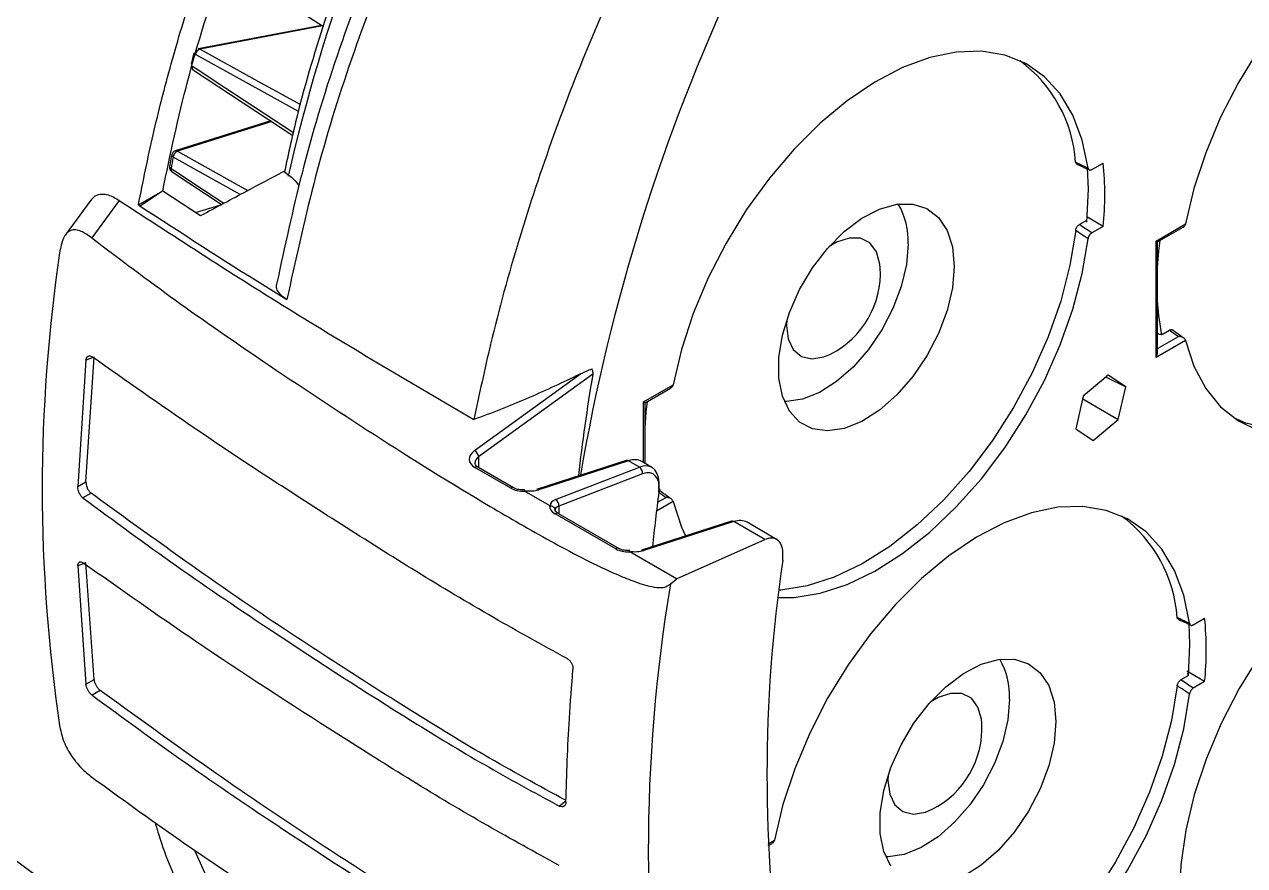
# Model space of a CAD drawing. Header units: inches. Extents: x 1.2 to 44.8, y 1.3 to 32.8.
# Drawn here: x 11.777 to 14.415, y 21.4 to 23.217 of the extents above; entities that cross this region are included whole.
import ezdxf

# ---------------------------------------------------------------- set-up
doc = ezdxf.new("R2010")
doc.units = ezdxf.units.IN
doc.header["$MEASUREMENT"] = 0
doc.layers.add('OBJECT', color=7, linetype='Continuous')

msp = doc.modelspace()

# ---------------------------------------------------------------- linework, layer by layer
at = {"layer": 'OBJECT'}
for p, q in [((12.2084, 23.353), (12.4233, 23.2125)), ((12.4194, 23.2151), (12.1525, 23.1645)), ((12.4213, 23.2138), (12.1569, 23.1638)), ((12.1435, 23.1561), (12.1372, 23.131)), ((12.1422, 23.1187), (12.3571, 22.9775)), ((12.3098, 23.0086), (12.1032, 22.9438)), ((12.312, 23.0071), (12.1082, 22.9432)), ((12.0953, 22.9349), (12.091, 22.9103)), ((12.2434, 22.8496), (12.0984, 22.9306)), ((14.075, 22.9073), (14.0767, 22.8612)), ((14.0847, 22.9035), (14.1092, 22.9177)), ((12.0964, 22.8989), (12.2045, 22.8276)), ((12.0235, 22.8271), (12.0759, 22.8576)), ((12.0759, 22.8576), (12.0272, 22.8246)), ((12.0759, 22.8576), (12.0272, 22.8246)), ((12.0759, 22.8576), (12.1579, 22.8042)), ((12.0759, 22.8576), (12.0759, 22.8576)), ((12.0759, 22.8576), (12.0759, 22.8576)), ((14.0767, 22.8612), (14.073, 22.7901)), ((11.9208, 22.8376), (11.865, 22.7615)), ((11.9822, 22.8366), (11.9229, 22.7557)), ((12.0235, 22.8271), (12.0272, 22.8246)), ((12.1987, 22.8258), (12.1481, 22.8106)), ((14.1092, 22.7808), (14.0737, 22.8017)), ((14.0709, 22.7921), (14.0579, 22.7846)), ((14.1092, 22.7808), (14.0847, 22.7666)), ((14.2236, 22.7492), (14.2876, 22.7862)), ((14.227, 22.7473), (14.282, 22.779)), ((14.2876, 22.7862), (14.2873, 22.785)), ((14.2236, 22.4972), (14.2236, 22.7492)), ((14.227, 22.5086), (14.227, 22.7473)), ((13.4251, 22.5788), (13.4246, 22.5669)), ((14.2387, 22.5487), (14.2526, 22.5568)), ((14.2876, 22.5342), (14.2236, 22.4972)), ((14.227, 22.5167), (14.2723, 22.5429)), ((14.2873, 22.5352), (14.2876, 22.5342)), ((11.9101, 22.4914), (11.8924, 22.2186)), ((11.9101, 22.2288), (11.9276, 22.4982)), ((11.9276, 22.4982), (11.9101, 22.4914)), ((12.75, 22.2963), (12.9793, 22.4623)), ((13.0057, 22.4613), (12.7591, 22.2828)), ((14.1204, 22.4592), (14.0664, 22.4138)), ((14.1156, 22.4552), (14.158, 22.4341)), ((14.158, 22.4341), (14.1204, 22.4592)), ((13.1155, 22.4016), (13.1795, 22.4385)), ((13.1189, 22.3996), (13.1739, 22.4314)), ((13.1795, 22.4385), (13.1792, 22.4373)), ((14.1417, 22.3636), (14.158, 22.4341)), ((13.1155, 22.2706), (13.1155, 22.4016)), ((13.1189, 22.2687), (13.1189, 22.3996)), ((14.0664, 22.4138), (14.0501, 22.3433)), ((14.0651, 22.4081), (14.1417, 22.3636)), ((14.0878, 22.3182), (14.1417, 22.3636)), ((14.0501, 22.3433), (14.0878, 22.3182)), ((12.7591, 22.2828), (12.7591, 22.2597)), ((13.0782, 22.2749), (12.884, 22.2125)), ((13.0833, 22.2741), (12.889, 22.2117)), ((13.1066, 22.2606), (13.0833, 22.2741)), ((13.1337, 22.2601), (13.112, 22.2726)), ((12.8283, 22.215), (12.751, 22.2596)), ((12.8347, 22.216), (12.7575, 22.2606)), ((12.9255, 22.1906), (13.1066, 22.2606)), ((13.1135, 22.246), (12.9323, 22.176)), ((11.8924, 22.2186), (11.9101, 22.2288)), ((11.9213, 22.2041), (11.9036, 22.1939)), ((12.9119, 22.1779), (12.8583, 22.2088)), ((13.1459, 22.1847), (13.1642, 22.1952)), ((13.1792, 22.1876), (13.1795, 22.1866)), ((13.0621, 22.0848), (12.9307, 22.1607)), ((12.9323, 22.176), (12.9323, 22.1597)), ((13.1795, 22.1866), (13.1436, 22.1658)), ((13.0556, 22.0838), (12.9242, 22.1597)), ((13.3055, 22.1437), (13.1113, 22.0813)), ((13.3106, 22.1429), (13.1164, 22.0804)), ((13.3781, 22.1039), (13.3106, 22.1429)), ((13.4034, 22.1044), (13.3394, 22.1414)), ((13.187, 22.0191), (13.3781, 22.1039)), ((13.187, 22.0191), (13.0856, 22.0776)), ((11.9101, 22.0539), (11.8924, 22.047)), ((11.8924, 22.047), (11.9101, 21.7913)), ((11.9276, 21.8014), (11.9101, 22.0539)), ((14.3041, 21.9198), (14.3287, 21.934)), ((14.3287, 21.7971), (14.2903, 21.8197)), ((11.9101, 21.7913), (11.9276, 21.8014)), ((14.2903, 21.8084), (14.2774, 21.8009)), ((14.3287, 21.7971), (14.3041, 21.783)), ((11.9409, 21.778), (11.9234, 21.7678)), ((13.6446, 21.5951), (13.6441, 21.5832)), ((12.9333, 21.5282), (12.9481, 21.54)), ((13.3851, 21.4468), (13.399, 21.4548)), ((13.399, 21.4548), (13.3987, 21.4536)), ((12.2029, 21.3057), (12.1444, 21.4337)), ((13.3853, 21.443), (13.3934, 21.4477))]:
    msp.add_line(p, q, dxfattribs=at)
at = {"layer": 'OBJECT', "flags": 128}
for points in [[(15.1843, 23.2578), (15.1714, 23.3179), (15.1509, 23.371), (15.1233, 23.4164), (15.089, 23.4533), (15.0486, 23.4809), (15.0028, 23.4989), (14.9524, 23.507), (14.8981, 23.5049), (14.8411, 23.4928), (14.7821, 23.4708), (14.7223, 23.4394), (14.6627, 23.399), (14.6043, 23.3503), (14.548, 23.2943), (14.4949, 23.2317), (14.4459, 23.1638), (14.4017, 23.0917), (14.3632, 23.0166), (14.331, 22.9397), (14.3057, 22.8625), (14.2876, 22.7862)], [(12.1569, 23.1638), (12.2819, 23.0949), (12.3738, 23.0443)], [(12.1435, 23.1561), (12.1434, 23.1556), (12.1436, 23.1548), (12.1443, 23.1539), (12.1453, 23.1529), (12.1466, 23.152)], [(12.3694, 23.0293), (12.3244, 23.0541), (12.1466, 23.152)], [(14.0766, 22.9069), (14.0641, 22.9674), (14.044, 23.021), (14.0166, 23.0669), (13.9825, 23.1042), (13.9422, 23.1324), (13.8965, 23.1508), (13.8461, 23.1592), (13.7918, 23.1575), (13.7347, 23.1457), (13.6757, 23.1239), (13.6157, 23.0926), (13.5559, 23.0523), (13.4973, 23.0037), (13.4409, 22.9477), (13.3876, 22.8851), (13.3383, 22.8171), (13.294, 22.7448), (13.2554, 22.6695), (13.2231, 22.5925), (13.1976, 22.515), (13.1795, 22.4385)], [(12.1404, 23.1269), (12.1484, 23.1216), (12.2104, 23.0809), (12.3585, 22.9835)], [(15.1577, 23.1174), (15.1452, 23.0423), (15.125, 22.9652), (15.0976, 22.8875), (15.0634, 22.8106), (15.023, 22.7358), (14.977, 22.6644), (14.9264, 22.5977), (14.872, 22.5367), (14.8146, 22.4826), (14.7554, 22.4363), (14.6953, 22.3985), (14.6353, 22.3701), (14.5766, 22.3513), (14.5201, 22.3426), (14.4669, 22.3441), (14.4177, 22.3558), (14.3916, 22.3671)], [(14.2876, 22.5342), (14.3057, 22.4787), (14.331, 22.4307), (14.3632, 22.3911), (14.4017, 22.3604), (14.4459, 22.3392), (14.4949, 22.3279), (14.548, 22.3267), (14.6043, 22.3356), (14.6627, 22.3544), (14.7223, 22.3829), (14.7821, 22.4205), (14.8411, 22.4665), (14.8981, 22.5203), (14.9524, 22.5809), (15.0028, 22.6472), (15.0486, 22.7181), (15.089, 22.7924), (15.1233, 22.8688), (15.1509, 22.9461), (15.1714, 23.0228), (15.1843, 23.0978)], [(12.1082, 22.9432), (12.2326, 22.8737), (12.2599, 22.8584)], [(12.0941, 22.906), (12.1021, 22.9007), (12.1643, 22.8597), (12.208, 22.8308)], [(12.096, 22.8987), (12.096, 22.8987), (12.0962, 22.8986)], [(13.7875, 22.6943), (13.7837, 22.6478), (13.7721, 22.5987), (13.7534, 22.5491), (13.7284, 22.5009), (13.6979, 22.4561), (13.6633, 22.4165), (13.6261, 22.3839), (13.5876, 22.3594), (13.5496, 22.3442), (13.5135, 22.3388), (13.4808, 22.3434), (13.4529, 22.358), (13.4309, 22.3818), (13.4157, 22.4139), (13.408, 22.4529), (13.408, 22.4974), (13.4157, 22.5454), (13.4309, 22.595), (13.4529, 22.6442), (13.4808, 22.691), (13.5135, 22.7333), (13.5496, 22.7696), (13.5876, 22.7983), (13.6261, 22.8183), (13.6633, 22.8287), (13.6979, 22.829), (13.7284, 22.8194), (13.7534, 22.8001), (13.7721, 22.772), (13.7837, 22.7363), (13.7875, 22.6943)], [(14.0499, 22.7719), (14.0375, 22.6967), (14.0175, 22.6195), (13.9903, 22.5418), (13.9561, 22.4647), (13.9158, 22.3898), (13.8699, 22.3182), (13.8193, 22.2513), (13.7648, 22.1901), (13.7075, 22.1358), (13.6482, 22.0893), (13.588, 22.0514), (13.528, 22.0227), (13.4692, 22.0038), (13.4126, 21.995), (13.4082, 21.9947)], [(13.4063, 21.9787), (13.4409, 21.9792), (13.4973, 21.9882), (13.5559, 22.0073), (13.6157, 22.0361), (13.6757, 22.074), (13.7347, 22.1204), (13.7918, 22.1745), (13.8461, 22.2354), (13.8965, 22.3021), (13.9422, 22.3733), (13.9825, 22.4479), (14.0166, 22.5246), (14.044, 22.6021), (14.0641, 22.679), (14.0766, 22.754)], [(13.6875, 22.7428), (13.6838, 22.6982), (13.6727, 22.6512), (13.6548, 22.6037), (13.6308, 22.5575), (13.6016, 22.5146), (13.5685, 22.4768), (13.5328, 22.4455), (13.496, 22.4221), (13.4596, 22.4075), (13.425, 22.4023), (13.4199, 22.4024)], [(13.6274, 22.6911), (13.6266, 22.6995), (13.6192, 22.7259), (13.6048, 22.7449), (13.5846, 22.755), (13.5601, 22.7555), (13.533, 22.7464), (13.5161, 22.7363)], [(14.227, 22.6928), (14.2297, 22.7269), (14.2325, 22.7504)], [(14.2365, 22.5456), (14.2297, 22.5881), (14.227, 22.619)], [(13.4246, 22.5669), (13.4284, 22.5375), (13.4394, 22.5146), (13.4569, 22.4999), (13.4794, 22.4945), (13.5055, 22.4989), (13.52, 22.505)], [(13.1189, 22.3452), (13.1216, 22.3792), (13.1244, 22.4028)], [(13.1487, 22.2067), (13.1501, 22.2074), (13.151, 22.2083), (13.1516, 22.2092), (13.1517, 22.2102), (13.1515, 22.2113), (13.1508, 22.2123), (13.1498, 22.2134), (13.1483, 22.2143)], [(13.1795, 22.1866), (13.1976, 22.131), (13.2064, 22.1118)], [(14.2961, 21.9232), (14.2836, 21.9837), (14.2634, 22.0374), (14.2361, 22.0832), (14.202, 22.1206), (14.1617, 22.1487), (14.116, 22.1671), (14.0656, 22.1755), (14.0113, 22.1738), (13.9542, 22.162), (13.8951, 22.1402), (13.8352, 22.109), (13.7754, 22.0687), (13.7168, 22.0201), (13.6603, 21.964), (13.6071, 21.9014), (13.5578, 21.8334), (13.5135, 21.7611), (13.4748, 21.6858), (13.4425, 21.6088), (13.4171, 21.5313), (13.399, 21.4548)], [(14.6658, 22.0888), (14.6071, 22.0404), (14.5506, 21.9846), (14.4972, 21.9221), (14.4478, 21.8543), (14.4033, 21.7821), (14.3645, 21.7069), (14.332, 21.6299), (14.3064, 21.5524), (14.2881, 21.4759), (14.2774, 21.4015), (14.2745, 21.3307), (14.2795, 21.2645), (14.2923, 21.2042), (14.3126, 21.1508), (14.3402, 21.1051), (14.3745, 21.0681), (14.4149, 21.0402), (14.4608, 21.0221), (14.5114, 21.0139), (14.5657, 21.016), (14.6229, 21.0281)], [(13.174, 22.0087), (13.181, 22.0143), (13.187, 22.0191)], [(14.2944, 21.9236), (14.2962, 21.8775), (14.2928, 21.8098)], [(13.6504, 21.3981), (13.6352, 21.4302), (13.6274, 21.4692), (13.6274, 21.5137), (13.6352, 21.5617), (13.6504, 21.6113), (13.6724, 21.6605), (13.7003, 21.7073), (13.7329, 21.7497), (13.769, 21.7859), (13.8071, 21.8146), (13.8455, 21.8346), (13.8828, 21.845), (13.9174, 21.8453), (13.9478, 21.8357), (13.9729, 21.8164), (13.9916, 21.7884), (14.0031, 21.7526), (14.007, 21.7106)], [(13.4125, 21.1587), (13.4171, 21.1473), (13.4425, 21.0992), (13.4748, 21.0595), (13.5135, 21.0288), (13.5578, 21.0077), (13.6071, 20.9965), (13.6603, 20.9955), (13.7168, 21.0046), (13.7754, 21.0236), (13.8352, 21.0524), (13.8951, 21.0903), (13.9542, 21.1367), (14.0113, 21.1908), (14.0656, 21.2517), (14.116, 21.3184), (14.1617, 21.3896), (14.202, 21.4642), (14.2361, 21.5409), (14.2634, 21.6184), (14.2836, 21.6953), (14.2961, 21.7703)], [(14.2693, 21.7882), (14.257, 21.713), (14.237, 21.6358), (14.2097, 21.5581), (14.1756, 21.481), (14.1353, 21.4061), (14.0894, 21.3345), (14.0388, 21.2676), (13.9843, 21.2064), (13.9269, 21.1521), (13.8676, 21.1056), (13.8075, 21.0677), (13.7474, 21.039), (13.6886, 21.0201), (13.632, 21.0113), (13.5787, 21.0127), (13.5294, 21.0244), (13.503, 21.0358)], [(13.8469, 21.7074), (13.8461, 21.7158), (13.8387, 21.7422), (13.8243, 21.7612), (13.8041, 21.7713), (13.7796, 21.7718), (13.7525, 21.7627), (13.7356, 21.7526)], [(13.907, 21.7591), (13.9032, 21.7146), (13.8922, 21.6676), (13.8743, 21.62), (13.8503, 21.5738), (13.8211, 21.5309), (13.788, 21.4931), (13.7523, 21.4618), (13.7155, 21.4384), (13.679, 21.4238), (13.6445, 21.4186), (13.6394, 21.4187)], [(14.007, 21.7106), (14.0031, 21.6641), (13.9916, 21.615), (13.9729, 21.5654), (13.9478, 21.5172), (13.9174, 21.4724), (13.8828, 21.4328), (13.8455, 21.4002), (13.8071, 21.3757)], [(13.6441, 21.5832), (13.6479, 21.5538), (13.6589, 21.5309), (13.6763, 21.5162), (13.6989, 21.5108), (13.7249, 21.5152), (13.7394, 21.5213)]]:
    msp.add_lwpolyline(points, dxfattribs=at)
at = {"layer": 'OBJECT'}
for centre, radius, start, end in [((16.432, 21.9391), 4.1942, 139.2462, 166.9032), ((17.1271, 21.5351), 4.2079, 139.4903, 170.3143), ((12.1615, 23.1494), 0.0151, 107.85, 169.9935), ((12.1536, 23.1579), 0.00674, 60.9849, 99.9676), ((13.7529, 22.8992), 0.2976, 3.9232, 53.5795), ((12.1469, 23.1239), 0.00715, 155.6352, 228.3073), ((15.1804, 22.3711), 3.1323, 169.711, 170.1685), ((12.1066, 22.9328), 0.0115, 107.4177, 169.7115), ((12.1002, 22.9351), 0.00487, 182.7215, 248.9472), ((12.1142, 22.9285), 0.0159, 112.4058, 172.3872), ((12.105, 22.9377), 0.00632, 59.6546, 106.2126), ((12.1023, 22.9083), 0.0115, 170.169, 236.6093), ((12.0959, 22.9105), 0.00489, 182.6247, 248.7077), ((12.1004, 22.9037), 0.00666, 160.6126, 228.6833), ((13.462, 22.8493), 0.6508, 353.9653, 6.0347), ((13.5299, 22.7498), 0.1577, 357.4465, 30.1768), ((15.3034, 22.213), 3.4879, 171.5785, 188.4215), ((13.431, 22.6804), 0.1967, 296.8895, 3.1159), ((12.7408, 22.2803), 0.0185, 8.0491, 60.1356), ((13.0799, 22.2692), 0.00601, 55.3621, 105.9391), ((12.7551, 22.255), 0.00611, 66.6202, 131.2296), ((13.0986, 22.248), 0.015, 352.4746, 57.7291), ((12.8323, 22.2104), 0.00613, 67.262, 131.1619), ((12.8856, 22.2067), 0.00601, 55.3621, 105.9391), ((12.9175, 22.178), 0.015, 352.4746, 57.7291), ((12.9282, 22.1553), 0.00592, 65.4903, 132.3596), ((13.3072, 22.1379), 0.00601, 55.3621, 105.9391), ((13.9724, 21.9155), 0.2976, 3.9232, 53.5795), ((13.0596, 22.0794), 0.00594, 66.1227, 132.2858), ((13.1129, 22.0755), 0.00601, 55.3621, 105.9391), ((16.5364, 21.5966), 3.154, 171.5602, 188.4398), ((16.65, 21.4282), 3.5242, 170.5192, 189.4808), ((13.6815, 21.8656), 0.6508, 353.9653, 6.0347), ((13.7494, 21.7661), 0.1577, 357.4465, 30.1768), ((13.6505, 21.6967), 0.1967, 296.8895, 3.1159)]:
    msp.add_arc(centre, radius, start, end, dxfattribs=at)
for centre, major_axis, ratio, start_param, end_param in [((13.9283, 22.2942), (5.3964, -3.6397), 0.073628, 1.591462, 1.596418), ((14.2155, 22.7539), (0.0115, -0.0066), 0.00007, 0.000041, 0.785439), ((14.3682, 23.0606), (3.7581, -2.6745), 0.103626, 4.755323, 4.76056), ((14.2155, 22.5019), (0.0081, 0.0141), 0.577335, 4.71243, 5.497828), ((15.241, 23.2447), (1.5932, 2.956), 0.556891, 2.119008, 2.193394), ((13.1074, 22.4063), (0.0115, -0.0066), 0.00007, 0.000041, 0.785439), ((12.7808, 22.2798), (0.042, 0.0035), 0.625176, 2.339165, 3.875055), ((12.7815, 22.2709), (0.0305, 0.0036), 0.641456, 2.315106, 3.062634), ((13.0726, 22.207), (0.04, 0.0653), 0.59425, 0.015744, 0.609075), ((13.0966, 22.1931), (0.0366, 0.0672), 0.560004, 5.314032, 6.862534), ((13.105, 22.1886), (0.0309, 0.0573), 0.556891, 5.311738, 6.86024), ((12.8581, 22.2352), (0.042, 0.0035), 0.625176, 3.875055, 4.665536), ((12.8603, 22.2292), (0.042, -0.006), 0.457731, 4.701732, 5.528053), ((12.9563, 22.1738), (0.042, -0.006), 0.457731, 2.456274, 3.282595), ((15.4144, 23.1448), (1.5986, 2.9661), 0.556891, 2.170145, 2.210348), ((13.2601, 22.713), (3.7581, -2.6745), 0.103626, 4.756438, 4.76056), ((12.954, 22.1798), (0.042, 0.0035), 0.625176, 3.084573, 3.875055), ((12.9547, 22.1637), (0.0305, -0.0057), 0.411118, 2.467748, 3.268423), ((13.3, 22.0757), (0.04, 0.0653), 0.59425, 0.015744, 0.609075), ((13.0854, 22.104), (0.042, 0.0035), 0.625176, 3.875055, 4.665536), ((13.0876, 22.098), (0.042, -0.006), 0.457731, 4.701732, 5.528053), ((14.1477, 21.3105), (5.3964, -3.6397), 0.073628, 1.591462, 1.596418)]:
    msp.add_ellipse(centre, major_axis=major_axis, ratio=ratio, start_param=start_param, end_param=end_param, dxfattribs=at)
for points, knots in [([(12.0235, 22.8271), (12.0336, 22.8776), (12.0539, 22.9788), (12.0935, 23.1328), (12.1401, 23.2885), (12.1977, 23.4561), (12.268, 23.6348), (12.3527, 23.8225), (12.4477, 24.0073), (12.5521, 24.1889), (12.6652, 24.3673), (12.7875, 24.543), (12.917, 24.7155), (13.0091, 24.8254), (13.0553, 24.8805)], [0, 0, 0, 0, 0.070998, 0.142226, 0.214231, 0.286532, 0.37348, 0.461051, 0.547999, 0.635509, 0.724628, 0.814244, 0.90692, 1, 1, 1, 1]), ([(13.2503, 24.6752), (13.1875, 24.5985), (13.0623, 24.4455), (12.8903, 24.1963), (12.7338, 23.9373), (12.6067, 23.6886), (12.5063, 23.4551), (12.4291, 23.2388), (12.3722, 23.0514), (12.3478, 22.9382), (12.3388, 22.8965)], [0, 0, 0, 0, 0.147844, 0.294879, 0.442249, 0.587689, 0.701403, 0.816518, 0.932352, 1, 1, 1, 1]), ([(13.9526, 24.6523), (13.8938, 24.5883), (13.7757, 24.4595), (13.6156, 24.2571), (13.47, 24.0533), (13.3386, 23.8488), (13.2156, 23.6352), (13.104, 23.417), (13.005, 23.197), (12.9184, 22.9757), (12.8441, 22.7514), (12.7875, 22.5462), (12.7604, 22.4177), (12.749, 22.3634)], [0, 0, 0, 0, 0.101607, 0.204124, 0.293668, 0.383833, 0.47597, 0.568792, 0.658049, 0.747933, 0.83979, 0.932327, 1, 1, 1, 1]), ([(12.5457, 23.4009), (12.5136, 23.317), (12.4491, 23.1486), (12.3749, 22.8996), (12.3399, 22.7375), (12.3228, 22.6586)], [0, 0, 0, 0, 0.337764, 0.677732, 1, 1, 1, 1]), ([(12.5718, 23.3784), (12.5396, 23.2944), (12.4749, 23.1258), (12.399, 22.8723), (12.3626, 22.7058), (12.3445, 22.6226)], [0, 0, 0, 0, 0.331778, 0.666034, 1, 1, 1, 1]), ([(12.0759, 22.8576), (12.0926, 22.9368), (12.126, 23.096), (12.1775, 23.2574), (12.2034, 23.3384)], [0, 0, 0, 0, 0.497752, 1, 1, 1, 1]), ([(12.1579, 22.8042), (12.1914, 22.8219), (12.2514, 22.8539), (12.3115, 22.8858), (12.3381, 22.9)], [0, 0, 0, 0, 0.556649, 1, 1, 1, 1]), ([(12.3381, 22.9), (12.3496, 22.8909), (12.3622, 22.8809), (12.3702, 22.8692), (12.3709, 22.8682)], [0, 0, 0, 0, 0.908626, 1, 1, 1, 1]), ([(14.0499, 22.9195), (14.0553, 22.917), (14.0642, 22.9128), (14.0731, 22.9085), (14.0766, 22.9069)], [0, 0, 0, 0, 0.607349, 1, 1, 1, 1]), ([(14.0525, 22.9154), (14.0524, 22.9155), (14.0516, 22.9156), (14.0505, 22.917), (14.0501, 22.9187), (14.0499, 22.9195)], [0, 0, 0, 0, 0.053681, 0.537721, 1, 1, 1, 1]), ([(14.0525, 22.9154), (14.0547, 22.9143), (14.0636, 22.9101), (14.0725, 22.9059), (14.0792, 22.9028)], [0, 0, 0, 0, 0.246341, 1, 1, 1, 1]), ([(14.0766, 22.9069), (14.0769, 22.906), (14.0773, 22.9042), (14.079, 22.9026), (14.0814, 22.9022), (14.0834, 22.9028), (14.0845, 22.9034), (14.0847, 22.9035)], [0, 0, 0, 0, 0.237631, 0.475284, 0.71236, 0.948558, 1, 1, 1, 1]), ([(11.9202, 22.8355), (11.9214, 22.8375), (11.9256, 22.8448), (11.9367, 22.8505), (11.9549, 22.851), (11.9703, 22.8442), (11.9803, 22.8378), (11.9822, 22.8366)], [0, 0, 0, 0, 0.088881, 0.328242, 0.543319, 0.911751, 1, 1, 1, 1]), ([(11.9822, 22.8366), (12.1067, 22.7557), (12.3558, 22.5938), (12.6179, 22.4402), (12.749, 22.3634)], [0, 0, 0, 0, 0.499735, 1, 1, 1, 1]), ([(12.0272, 22.8246), (12.1169, 22.7665), (12.2217, 22.6986), (12.3289, 22.6322), (12.3445, 22.6226)], [0, 0, 0, 0, 0.855272, 1, 1, 1, 1]), ([(14.0727, 22.7939), (14.0724, 22.7935), (14.072, 22.7928), (14.0711, 22.7923), (14.0709, 22.7921)], [0, 0, 0, 0, 0.651301, 1, 1, 1, 1]), ([(11.9229, 22.7557), (11.9152, 22.7612), (11.9036, 22.7696), (11.888, 22.7738), (11.877, 22.7727), (11.8679, 22.7663), (11.8582, 22.7515), (11.8552, 22.7352), (11.8531, 22.7238)], [0, 0, 0, 0, 0.250803, 0.3780206, 0.5017875, 0.6243449, 0.7387798, 1, 1, 1, 1]), ([(14.0499, 22.7719), (14.0499, 22.7724), (14.0501, 22.7739), (14.0511, 22.7766), (14.0528, 22.7799), (14.0553, 22.7828), (14.057, 22.784), (14.0579, 22.7846)], [0, 0, 0, 0, 0.10112, 0.304982, 0.541658, 0.777543, 1, 1, 1, 1]), ([(14.0766, 22.754), (14.0712, 22.7576), (14.0623, 22.7636), (14.0534, 22.7696), (14.0499, 22.7719)], [0, 0, 0, 0, 0.607349, 1, 1, 1, 1]), ([(14.282, 22.7792), (14.2824, 22.7794), (14.2841, 22.7801), (14.2861, 22.7822), (14.287, 22.7841), (14.2873, 22.785)], [0, 0, 0, 0, 0.172457, 0.647378, 1, 1, 1, 1]), ([(11.9229, 22.7557), (11.9827, 22.7106), (12.1023, 22.6204), (12.307, 22.4793), (12.5325, 22.33), (12.7402, 22.2002), (12.9131, 22.1007), (13.0145, 22.0471), (13.088, 22.016), (13.1205, 22.0047), (13.145, 22), (13.1577, 22.0003), (13.1667, 22.0029), (13.171, 22.0064), (13.174, 22.0087)], [0, 0, 0, 0, 0.1597237, 0.319645, 0.5199149, 0.7203513, 0.8207324, 0.9213632, 0.9466262, 0.9721086, 0.9845123, 0.9891784, 0.9926191, 1, 1, 1, 1]), ([(14.0847, 22.7666), (14.0838, 22.766), (14.0819, 22.7648), (14.0795, 22.7617), (14.0777, 22.7583), (14.0769, 22.7556), (14.0767, 22.7542), (14.0766, 22.754)], [0, 0, 0, 0, 0.235641, 0.471271, 0.707249, 0.944054, 1, 1, 1, 1]), ([(12.3445, 22.6226), (12.3382, 22.6271), (12.3275, 22.6348), (12.3209, 22.648), (12.3225, 22.6555), (12.3231, 22.6586)], [0, 0, 0, 0, 0.454424, 0.775958, 1, 1, 1, 1]), ([(14.2526, 22.5568), (14.2531, 22.5571), (14.2546, 22.5578), (14.2568, 22.5581), (14.258, 22.5574), (14.2585, 22.5571)], [0, 0, 0, 0, 0.256514, 0.657851, 1, 1, 1, 1]), ([(14.2839, 22.5393), (14.2823, 22.5404), (14.2739, 22.5464), (14.2654, 22.5523), (14.2586, 22.5571)], [0, 0, 0, 0, 0.191952, 1, 1, 1, 1]), ([(14.2279, 22.5492), (14.2286, 22.5488), (14.23, 22.5481), (14.2327, 22.5476), (14.2354, 22.5476), (14.2374, 22.5481), (14.2384, 22.5486), (14.2387, 22.5487)], [0, 0, 0, 0, 0.220811, 0.441948, 0.667498, 0.896783, 1, 1, 1, 1]), ([(14.2873, 22.5352), (14.2869, 22.5361), (14.2859, 22.538), (14.2823, 22.5405), (14.2776, 22.5422), (14.274, 22.5428), (14.2723, 22.5429), (14.2723, 22.5429)], [0, 0, 0, 0, 0.190229, 0.422761, 0.745006, 0.993862, 1, 1, 1, 1]), ([(11.9101, 22.4914), (11.9104, 22.4931), (11.911, 22.4966), (11.9135, 22.5), (11.9169, 22.5015), (11.9204, 22.501), (11.9225, 22.4996), (11.9234, 22.4991)], [0, 0, 0, 0, 0.215553, 0.43111, 0.646575, 0.862054, 1, 1, 1, 1]), ([(12.9503, 21.8469), (12.8968, 21.8763), (12.7273, 21.9696), (12.4614, 22.1362), (12.1715, 22.3238), (11.9973, 22.4469), (11.9234, 22.4991)], [0, 0, 0, 0, 0.1439256, 0.4564033, 0.7694111, 1, 1, 1, 1]), ([(12.9793, 22.4623), (12.9762, 22.4607), (12.938, 22.4419), (12.8808, 22.4156), (12.8065, 22.3847), (12.7682, 22.3705), (12.749, 22.3634)], [0, 0, 0, 0, 0.043284, 0.52033, 0.759954, 1, 1, 1, 1]), ([(12.9793, 22.4623), (12.9856, 22.4652), (12.9936, 22.469), (13.0016, 22.4722), (13.0033, 22.4728)], [0, 0, 0, 0, 0.78047, 1, 1, 1, 1]), ([(13.0033, 22.4728), (13.0039, 22.4717), (13.0052, 22.4693), (13.0059, 22.4659), (13.006, 22.4633), (13.0058, 22.462), (13.0057, 22.4613)], [0, 0, 0, 0, 0.3267324, 0.6530182, 0.8240132, 1, 1, 1, 1]), ([(13.1792, 22.4373), (13.1789, 22.4365), (13.178, 22.4345), (13.176, 22.4325), (13.1743, 22.4318), (13.1739, 22.4316)], [0, 0, 0, 0, 0.352622, 0.827543, 1, 1, 1, 1]), ([(12.7575, 22.2606), (12.756, 22.2616), (12.7527, 22.2639), (12.751, 22.2668), (12.7511, 22.2682), (12.7512, 22.2689)], [0, 0, 0, 0, 0.306893, 0.711666, 1, 1, 1, 1]), ([(11.9036, 22.1939), (11.9023, 22.1951), (11.8997, 22.1974), (11.8963, 22.2028), (11.8937, 22.2089), (11.8925, 22.2143), (11.8924, 22.2174), (11.8924, 22.2186)], [0, 0, 0, 0, 0.214594, 0.429146, 0.644775, 0.861798, 1, 1, 1, 1]), ([(11.9101, 22.2288), (11.9101, 22.2269), (11.9103, 22.2231), (11.9122, 22.2167), (11.9151, 22.2109), (11.9184, 22.2066), (11.9205, 22.2048), (11.9213, 22.2041)], [0, 0, 0, 0, 0.217716, 0.435429, 0.653079, 0.869724, 1, 1, 1, 1]), ([(12.8585, 22.2114), (12.8562, 22.2113), (12.8502, 22.2112), (12.8414, 22.2128), (12.8368, 22.215), (12.8347, 22.216)], [0, 0, 0, 0, 0.253497, 0.668059, 1, 1, 1, 1]), ([(11.9036, 22.1939), (11.9706, 22.1447), (12.1046, 22.0463), (12.3423, 21.8855), (12.5643, 21.7423), (12.7702, 21.6167), (12.8789, 21.5577), (12.9333, 21.5282)], [0, 0, 0, 0, 0.208863, 0.417939, 0.708646, 0.854234, 1, 1, 1, 1]), ([(12.9481, 21.54), (12.8888, 21.5724), (12.77, 21.6371), (12.5364, 21.7812), (12.2483, 21.9673), (12.029, 22.1261), (11.9213, 22.2041)], [0, 0, 0, 0, 0.159716, 0.319787, 0.665788, 1, 1, 1, 1]), ([(12.8573, 22.2111), (12.8573, 22.2112), (12.8573, 22.2113), (12.8572, 22.2106), (12.8571, 22.21)], [0, 0, 0, 0, 0.2975129, 1, 1, 1, 1]), ([(12.8571, 22.21), (12.8572, 22.2099), (12.8572, 22.2096), (12.8577, 22.2092), (12.8581, 22.2089), (12.8583, 22.2088)], [0, 0, 0, 0, 0.297484, 0.679934, 1, 1, 1, 1]), ([(13.1758, 22.1917), (13.1742, 22.1928), (13.1667, 22.1981), (13.1591, 22.2034), (13.1532, 22.2076)], [0, 0, 0, 0, 0.214633, 1, 1, 1, 1]), ([(13.1792, 22.1876), (13.1788, 22.1884), (13.1778, 22.1904), (13.1742, 22.1929), (13.1695, 22.1946), (13.1659, 22.1951), (13.1642, 22.1952), (13.1642, 22.1952)], [0, 0, 0, 0, 0.190229, 0.422761, 0.745006, 0.993862, 1, 1, 1, 1]), ([(12.9119, 22.1779), (12.9122, 22.1777), (12.9127, 22.1774), (12.9136, 22.1771), (12.9141, 22.1771), (12.9143, 22.1771)], [0, 0, 0, 0, 0.410528, 0.825604, 1, 1, 1, 1]), ([(12.9143, 22.1771), (12.9155, 22.1768), (12.918, 22.1764), (12.9212, 22.1744), (12.9233, 22.1718), (12.924, 22.1695), (12.9241, 22.1681), (12.9241, 22.1679), (12.9241, 22.1678)], [0, 0, 0, 0, 0.234649, 0.469285, 0.704335, 0.940755, 0.985706, 1, 1, 1, 1]), ([(12.9307, 22.1607), (12.9295, 22.1615), (12.9263, 22.1636), (12.9243, 22.1666), (12.9242, 22.1681), (12.9241, 22.1689)], [0, 0, 0, 0, 0.250163, 0.646013, 1, 1, 1, 1]), ([(13.4165, 22.0595), (13.417, 22.0668), (13.4179, 22.0812), (13.4124, 22.0973), (13.4022, 22.1066), (13.3899, 22.1082), (13.3814, 22.1051), (13.3781, 22.1039)], [0, 0, 0, 0, 0.21672, 0.433427, 0.650527, 0.868445, 1, 1, 1, 1]), ([(13.0859, 22.0801), (13.0836, 22.0801), (13.0775, 22.08), (13.0688, 22.0816), (13.0641, 22.0838), (13.0621, 22.0848)], [0, 0, 0, 0, 0.253497, 0.668059, 1, 1, 1, 1]), ([(11.8924, 22.047), (11.8925, 22.0486), (11.8926, 22.0519), (11.8946, 22.0551), (11.8975, 22.0564), (11.9007, 22.0558), (11.9028, 22.0544), (11.9036, 22.0539)], [0, 0, 0, 0, 0.217692, 0.43538, 0.653008, 0.869643, 1, 1, 1, 1]), ([(13.0845, 22.0788), (13.0845, 22.0787), (13.0845, 22.0784), (13.085, 22.078), (13.0854, 22.0777), (13.0856, 22.0776)], [0, 0, 0, 0, 0.297484, 0.679934, 1, 1, 1, 1]), ([(12.9333, 21.3996), (12.8812, 21.4283), (12.7155, 21.5192), (12.4556, 21.6817), (12.1631, 21.8707), (11.9844, 21.9969), (11.9036, 22.0539)], [0, 0, 0, 0, 0.139862, 0.444142, 0.748935, 1, 1, 1, 1]), ([(14.2693, 21.9358), (14.2748, 21.9333), (14.2837, 21.9291), (14.2926, 21.9249), (14.2961, 21.9232)], [0, 0, 0, 0, 0.607349, 1, 1, 1, 1]), ([(14.272, 21.9317), (14.2719, 21.9318), (14.271, 21.9319), (14.27, 21.9333), (14.2695, 21.935), (14.2693, 21.9358)], [0, 0, 0, 0, 0.053681, 0.537721, 1, 1, 1, 1]), ([(14.2719, 21.9317), (14.2741, 21.9307), (14.2831, 21.9265), (14.292, 21.9222), (14.2987, 21.9191)], [0, 0, 0, 0, 0.246341, 1, 1, 1, 1]), ([(14.2961, 21.9232), (14.2963, 21.9223), (14.2968, 21.9205), (14.2985, 21.9189), (14.3008, 21.9185), (14.3028, 21.9191), (14.3039, 21.9197), (14.3041, 21.9198)], [0, 0, 0, 0, 0.237631, 0.475284, 0.71236, 0.948558, 1, 1, 1, 1]), ([(11.1864, 21.8643), (11.1885, 21.8626), (11.2129, 21.8421), (11.3379, 21.739), (11.5781, 21.5461), (11.9177, 21.2906), (12.1825, 21.1043), (12.3524, 20.9895), (12.4162, 20.9469), (12.4546, 20.9217), (12.4666, 20.9139)], [0, 0, 0, 0, 0.005271, 0.062096, 0.314518, 0.594363, 0.858395, 0.915424, 0.973466, 1, 1, 1, 1]), ([(12.9503, 21.8469), (12.9519, 21.8459), (12.955, 21.8438), (12.959, 21.8388), (12.9619, 21.8329), (12.9631, 21.8274), (12.963, 21.8243), (12.963, 21.8231)], [0, 0, 0, 0, 0.215893, 0.431782, 0.647741, 0.863688, 1, 1, 1, 1]), ([(12.9478, 21.5368), (12.9496, 21.5966), (12.9525, 21.6907), (12.9602, 21.7878), (12.963, 21.8231)], [0, 0, 0, 0, 0.6352108, 1, 1, 1, 1]), ([(11.9234, 21.7678), (11.922, 21.769), (11.9194, 21.7713), (11.9156, 21.7765), (11.9125, 21.7822), (11.9107, 21.7874), (11.9102, 21.7902), (11.9101, 21.7913)], [0, 0, 0, 0, 0.215734, 0.431476, 0.647054, 0.862513, 1, 1, 1, 1]), ([(11.9276, 21.8014), (11.9279, 21.7996), (11.9286, 21.7961), (11.9311, 21.7902), (11.9344, 21.7847), (11.9379, 21.7805), (11.9401, 21.7787), (11.9409, 21.778)], [0, 0, 0, 0, 0.215551, 0.431107, 0.646569, 0.862046, 1, 1, 1, 1]), ([(14.2693, 21.7882), (14.2694, 21.7887), (14.2696, 21.7902), (14.2705, 21.7929), (14.2723, 21.7962), (14.2747, 21.7991), (14.2765, 21.8004), (14.2774, 21.8009)], [0, 0, 0, 0, 0.10112, 0.304982, 0.541658, 0.777543, 1, 1, 1, 1]), ([(14.2907, 21.8151), (14.2912, 21.8146), (14.2922, 21.8137), (14.2928, 21.812), (14.2924, 21.8104), (14.2915, 21.8092), (14.2906, 21.8086), (14.2903, 21.8084)], [0, 0, 0, 0, 0.221883, 0.444214, 0.668056, 0.892904, 1, 1, 1, 1]), ([(11.9234, 21.7678), (11.9904, 21.7187), (12.1246, 21.6204), (12.3619, 21.4599), (12.5832, 21.3173), (12.7881, 21.1924), (12.8962, 21.1337), (12.9503, 21.1043)], [0, 0, 0, 0, 0.20949, 0.419188, 0.709279, 0.854553, 1, 1, 1, 1]), ([(12.965, 21.116), (12.9047, 21.149), (12.7839, 21.215), (12.55, 21.3595), (12.264, 21.5443), (12.0473, 21.701), (11.9409, 21.778)], [0, 0, 0, 0, 0.1630482, 0.3264554, 0.6691543, 1, 1, 1, 1]), ([(14.2961, 21.7703), (14.2907, 21.7739), (14.2818, 21.7799), (14.2728, 21.7859), (14.2693, 21.7882)], [0, 0, 0, 0, 0.607349, 1, 1, 1, 1]), ([(14.3041, 21.783), (14.3032, 21.7823), (14.3014, 21.7811), (14.299, 21.7781), (14.2971, 21.7746), (14.2963, 21.7719), (14.2961, 21.7705), (14.2961, 21.7703)], [0, 0, 0, 0, 0.235641, 0.471271, 0.707249, 0.944054, 1, 1, 1, 1]), ([(11.8531, 21.7022), (11.8551, 21.6923), (11.8581, 21.6775), (11.8677, 21.6551), (11.877, 21.6388), (11.888, 21.6237), (11.9035, 21.6064), (11.9153, 21.5969), (11.9229, 21.5907)], [0, 0, 0, 0, 0.25235, 0.377437, 0.499872, 0.61838, 0.750648, 1, 1, 1, 1]), ([(11.9229, 21.5907), (11.9852, 21.5456), (12.1098, 21.4553), (12.3172, 21.3164), (12.5396, 21.1724), (12.7399, 21.0491), (12.9061, 20.9531), (13.0142, 20.8951), (13.0935, 20.8589), (13.1338, 20.8454), (13.1518, 20.8424), (13.1607, 20.8424), (13.168, 20.8442), (13.1717, 20.8464), (13.174, 20.8477)], [0, 0, 0, 0, 0.166249, 0.332713, 0.525725, 0.718888, 0.815397, 0.912105, 0.960433, 0.979666, 0.986627, 0.990405, 0.994209, 1, 1, 1, 1]), ([(12.9478, 21.5368), (12.9476, 21.5351), (12.9472, 21.5316), (12.9446, 21.5281), (12.9409, 21.5264), (12.9369, 21.5266), (12.9343, 21.5278), (12.9333, 21.5282)], [0, 0, 0, 0, 0.217017, 0.434074, 0.650101, 0.86469, 1, 1, 1, 1]), ([(12.6535, 20.8226), (12.6272, 20.8321), (12.5605, 20.8563), (12.462, 20.9134), (12.3587, 20.9929), (12.2678, 21.0898), (12.189, 21.2009), (12.1228, 21.3262), (12.0798, 21.4243), (12.0628, 21.4835), (12.0602, 21.4925)], [0, 0, 0, 0, 0.095003, 0.240055, 0.38835, 0.537879, 0.681412, 0.825959, 0.973444, 1, 1, 1, 1]), ([(13.3933, 21.4479), (13.3938, 21.4481), (13.3955, 21.4488), (13.3975, 21.4508), (13.3984, 21.4528), (13.3987, 21.4536)], [0, 0, 0, 0, 0.172457, 0.647378, 1, 1, 1, 1])]:
    msp.add_open_spline(points, degree=3, knots=knots, dxfattribs=at)

doc.saveas('drawing.dxf')
